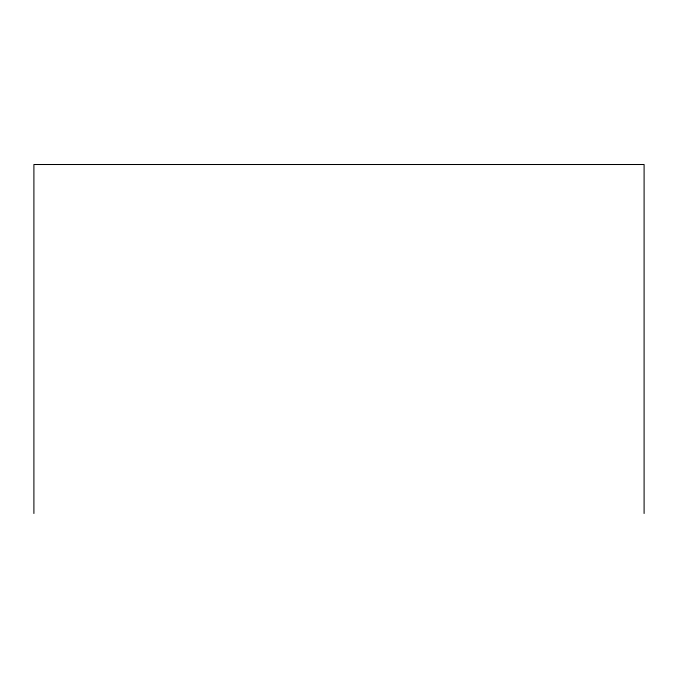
<?xml version="1.0" encoding="UTF-8"?>
<svg xmlns="http://www.w3.org/2000/svg" width="678" height="678" viewBox="0 0 678 678"><rect width="100%" height="100%" fill="white"/><g stroke="black" fill="none" stroke-linecap="round" stroke-linejoin="round"><path stroke-width="1.02" d="M644.1 513.492L644.1 164.508L33.9 164.508L33.9 513.492"/></g></svg>
